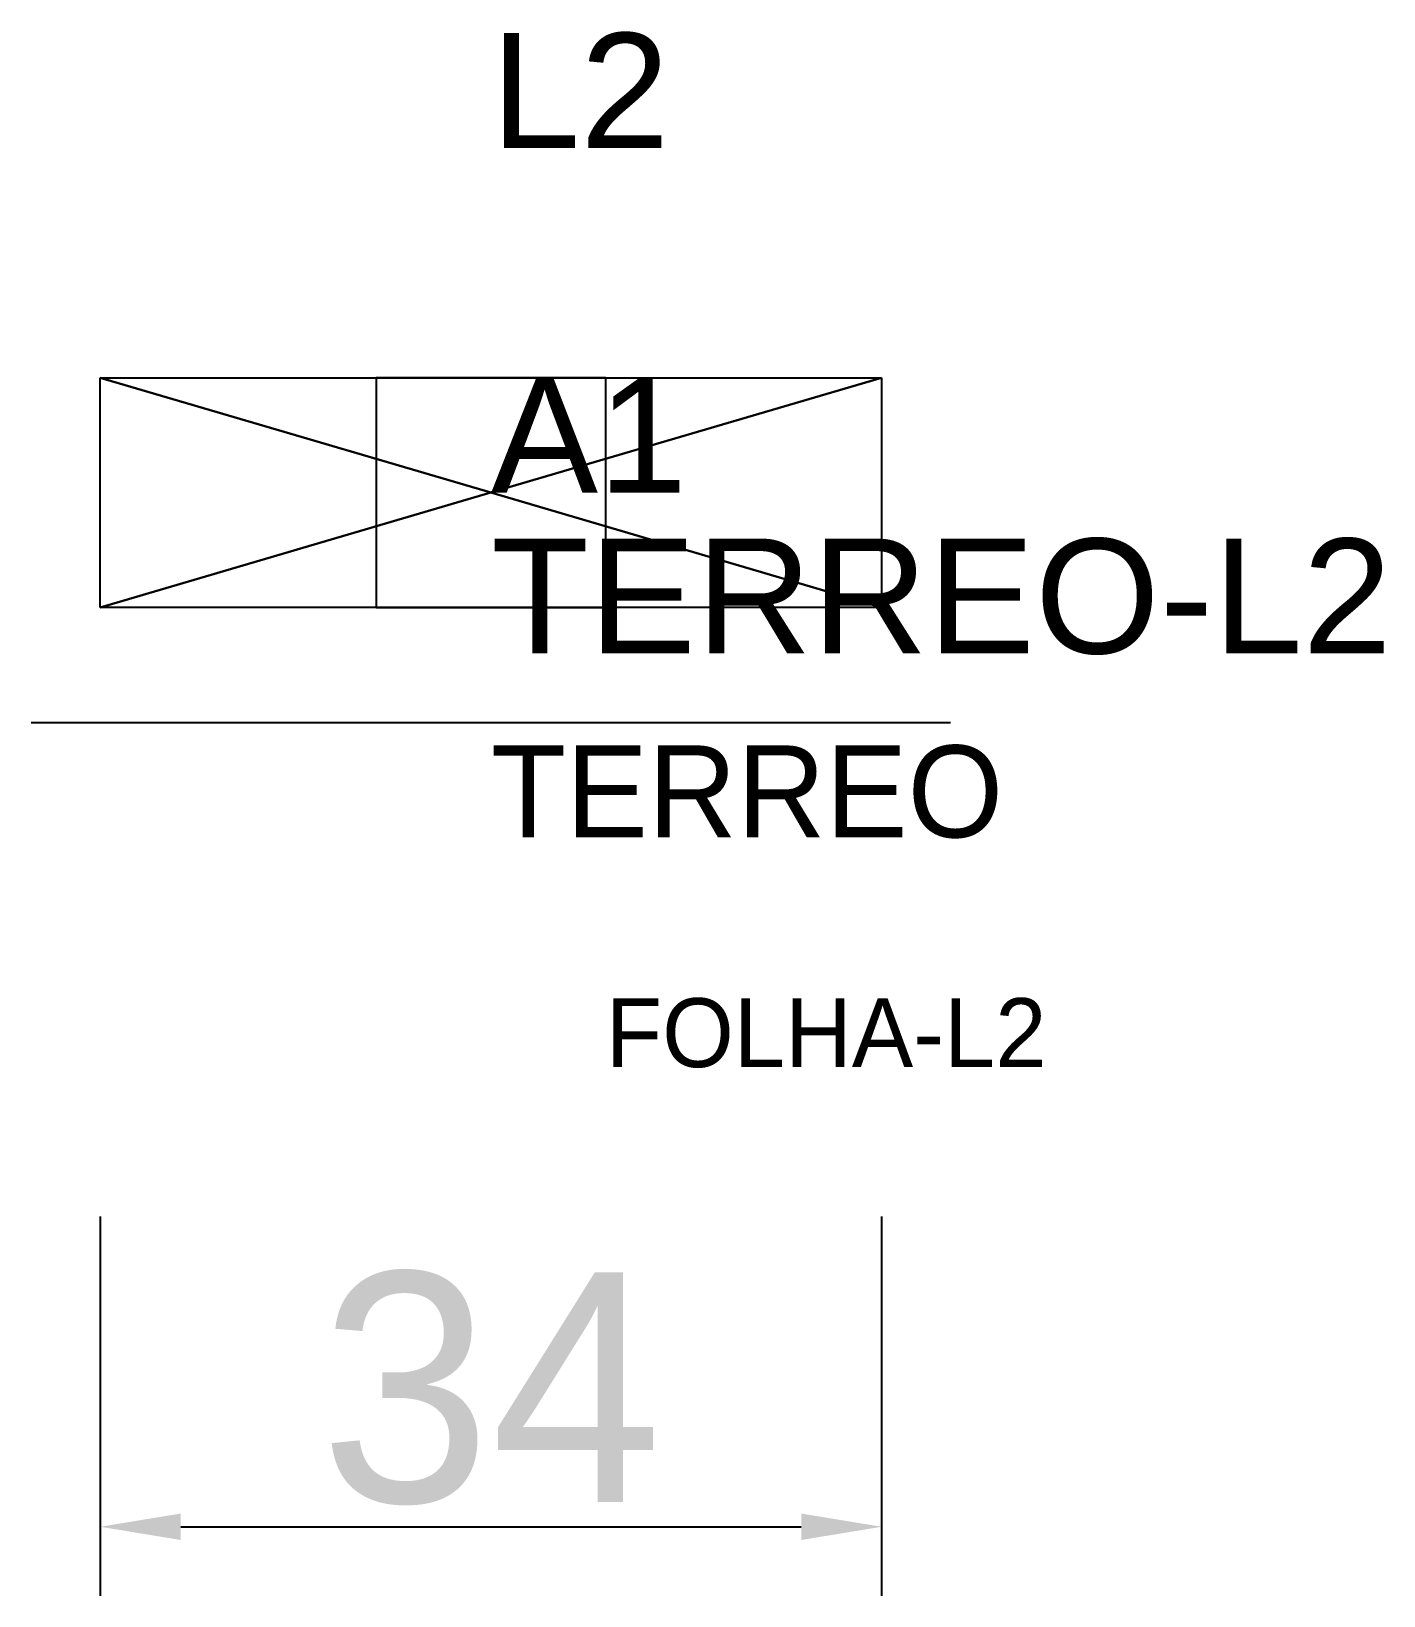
# Model space of a CAD drawing. Header units: metres. Extents: x 219.2 to 278, y 148.5 to 216.6.
import ezdxf

# ---------------------------------------------------------------- set-up
doc = ezdxf.new("R2010")
doc.units = ezdxf.units.M
for name, color, linetype in [('3', 3, 'CONTINUOUS'), ('AUX00', 7, 'CONTINUOUS'), ('COTA', 241, 'CONTINUOUS'), ('FOLHA', 255, 'CONTINUOUS'), ('Hachura', 251, 'CONTINUOUS'), ('NOMENCLATURA', 7, 'CONTINUOUS'), ('Nível', 160, 'CONTINUOUS'), ('Painéis', 200, 'CONTINUOUS'), ('Pilares', 5, 'CONTINUOUS'), ('SARR_2.2x7', 40, 'CONTINUOUS')]:
    doc.layers.add(name, color=color, linetype=linetype)
doc.styles.add('ARIAL', font='Arial.ttf')
doc.styles.add('STR_STANDARD', font='arial.ttf')
doc.dimstyles.new('EZ DXF', dxfattribs={"dimtxt": 10, "dimasz": 3.5, "dimexe": 3, "dimexo": 1.5, "dimgap": 1, "dimtad": 1, "dimdec": 1, "dimdsep": 46, "dimcen": 2.5, "dimazin": 3, "dimtfac": 1, "dimtmove": 0, "dimatfit": 3})

msp = doc.modelspace()

# ---------------------------------------------------------------- hatches: boundary and pattern name
at = {"layer": 'Hachura'}
h = msp.add_hatch(dxfattribs=at)
h.set_pattern_fill('ANSI31', scale=50)
h.paths.add_polyline_path([(239.2, 196.5), (256.2, 201.5), (256.2, 191.5), (239.2, 196.5), (256.2, 191.5), (222.2, 191.5), (239.2, 196.5), (222.2, 191.5), (222.2, 201.5), (239.2, 196.5), (222.2, 201.5), (256.2, 201.5)])
h = msp.add_hatch(dxfattribs=at)
h.set_pattern_fill('ANSI31', scale=50)
h.paths.add_polyline_path([(239.2, 196.5), (256.2, 201.5), (256.2, 191.5), (239.2, 196.5), (256.2, 191.5), (222.2, 191.5), (239.2, 196.5), (222.2, 191.5), (222.2, 201.5), (239.2, 196.5), (222.2, 201.5), (256.2, 201.5)])

# ---------------------------------------------------------------- linework, layer by layer
at = {"layer": 'Painéis', "color": 200}
for p, q in [((222.2, 191.5), (222.2, 201.5)), ((222.2, 201.5), (239.2, 196.5)), ((239.2, 196.5), (222.2, 201.5)), ((222.2, 201.5), (256.2, 201.5)), ((222.2, 191.5), (222.2, 201.5)), ((222.2, 201.5), (239.2, 196.5)), ((239.2, 196.5), (222.2, 201.5)), ((222.2, 201.5), (256.2, 201.5)), ((239.2, 196.5), (256.2, 201.5)), ((256.2, 201.5), (239.2, 196.5)), ((239.2, 196.5), (256.2, 201.5)), ((256.2, 201.5), (239.2, 196.5)), ((256.2, 201.5), (256.2, 191.5)), ((256.2, 201.5), (256.2, 191.5)), ((222.2, 191.5), (239.2, 196.5)), ((239.2, 196.5), (222.2, 191.5)), ((222.2, 191.5), (239.2, 196.5)), ((239.2, 196.5), (222.2, 191.5)), ((256.2, 191.5), (239.2, 196.5)), ((239.2, 196.5), (256.2, 191.5)), ((256.2, 191.5), (239.2, 196.5)), ((239.2, 196.5), (256.2, 191.5)), ((256.2, 191.5), (222.2, 191.5)), ((256.2, 191.5), (222.2, 191.5))]:
    msp.add_line(p, q, dxfattribs=at)
at = {"layer": 'Pilares'}
msp.add_lwpolyline([(234.2, 191.5), (244.2, 191.5), (244.2, 201.5), (234.2, 201.5)], close=True, dxfattribs=at)
msp.add_lwpolyline([(234.2, 191.5), (244.2, 191.5), (244.2, 201.5), (234.2, 201.5)], close=True, dxfattribs=at)
at = {"layer": 'SARR_2.2x7'}
msp.add_line((219.2, 186.5), (259.2, 186.5), dxfattribs=at)
msp.add_line((219.2, 186.5), (259.2, 186.5), dxfattribs=at)

# ---------------------------------------------------------------- texts
at = {"layer": '3', "style": 'STR_STANDARD'}
msp.add_text('A1', height=5, dxfattribs=at).set_placement((239.2, 196.5))
msp.add_text('A1', height=5, dxfattribs=at).set_placement((239.2, 196.5))
at = {"layer": 'AUX00', "style": 'STR_STANDARD'}
msp.add_text('TERREO-L2', height=5, dxfattribs=at).set_placement((239.2, 189.5))
msp.add_text('TERREO-L2', height=5, dxfattribs=at).set_placement((239.2, 189.5))
at = {"layer": 'FOLHA'}
msp.add_text('FOLHA-L2', height=3, dxfattribs=at).set_placement((244.2, 171.5))
msp.add_text('FOLHA-L2', height=3, dxfattribs=at).set_placement((244.2, 171.5))
at = {"layer": 'NOMENCLATURA', "insert": (239.2, 216.5), "char_height": 5, "attachment_point": 1, "style": 'ARIAL'}
msp.add_mtext('L2', dxfattribs=at)
msp.add_mtext('L2', dxfattribs=at)
at = {"layer": 'Nível'}
msp.add_text('TERREO', height=4, dxfattribs=at).set_placement((239.2, 181.5))
msp.add_text('TERREO', height=4, dxfattribs=at).set_placement((239.2, 181.5))

# ---------------------------------------------------------------- dimensions: what is measured, and where the dimension line sits
at = {"layer": 'COTA'}
msp.add_linear_dim(base=(222.2, 151.5), p1=(222.2, 166.5), p2=(256.2, 166.5), dimstyle='EZ DXF', dxfattribs=at).render()
msp.add_linear_dim(base=(222.2, 151.5), p1=(222.2, 166.5), p2=(256.2, 166.5), dimstyle='EZ DXF', dxfattribs=at).render()

doc.saveas('drawing.dxf')
